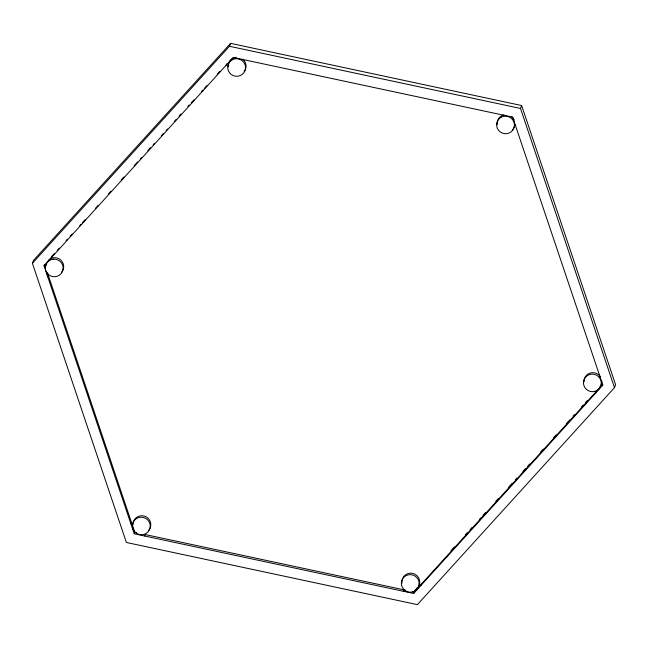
<?xml version="1.0" encoding="UTF-8"?>
<svg xmlns="http://www.w3.org/2000/svg" width="648" height="648" viewBox="0 0 648 648"><rect width="100%" height="100%" fill="white"/><g stroke="black" fill="none" stroke-linecap="round" stroke-linejoin="round"><path stroke-width="0.97" d="M228.315 66.906L228.363 64.606A8.934 8.772 21 0 1 236.188 57.283M514.949 124.57L514.39 126.789A8.934 8.772 21 0 1 513.702 128.158M32.4 263.282L33.518 260.366L230.591 43.359L521.632 105.535L615.6 384.718L614.482 387.634L417.409 604.641L126.368 542.465L32.4 263.282L229.473 46.275L230.591 43.359M44.04 265.769L233.231 57.445L512.633 117.126L602.843 385.147L413.651 593.471L134.249 533.79L44.04 265.769L44.599 264.311L45.538 267.106M50.941 258.179L51.5 256.721L54.529 253.384M51.921 257.094L52.488 255.636M46.859 274.144L47.417 272.687L134.808 532.332L134.249 533.79M47.328 275.546L47.887 274.088M47.798 276.939L48.357 275.481M226.136 65.254L226.695 63.796M130.864 523.738L131.431 522.28M144.731 536.026L145.29 534.568L405.632 590.182M614.482 387.634L520.514 108.451L521.632 105.535M403.169 591.235L403.728 589.777M413.651 593.471L414.769 590.555L417.344 587.72M420.746 585.662L421.305 584.204M595.747 392.955L596.306 391.497M57.251 250.387L59.292 248.135M66.096 240.643L67.457 239.144M70.178 236.147L72.22 233.904M79.704 225.658L81.065 224.159M82.426 222.661L85.147 219.664M95.353 208.421L98.083 205.424M108.289 194.181L111.011 191.184M121.217 179.95L123.938 176.953M134.144 165.71L137.546 161.959M140.268 158.963L141.629 157.464M147.76 150.725L150.482 147.728M153.203 144.731L154.564 143.232M161.368 135.732L163.409 133.488M166.131 130.491L167.492 128.993M174.296 121.5L176.337 119.248M179.059 116.251L181.1 113.999M187.904 106.507L189.273 105.008M191.314 102.765L194.036 99.768M201.52 91.522L202.881 90.023M204.242 88.525L206.963 85.528M217.169 74.285L219.891 71.288M418.64 586.294L420.576 584.164M451.032 550.63L454.418 546.896M465.272 534.94L467.305 532.705M470.019 529.716L472.06 527.472M479.52 519.259L480.873 517.76M482.906 515.525L485.619 512.536M495.801 501.333L498.506 498.344M508.688 487.142L512.074 483.408M515.468 479.674L516.821 478.175M522.928 471.452L525.641 468.464M527.675 466.228L529.716 463.984M540.562 452.037L543.275 449.048M553.449 437.846L556.162 434.857M566.344 423.654L569.73 419.92M573.124 416.186L574.476 414.688M581.264 407.219L583.297 404.976M585.33 402.74L587.371 400.496M602.753 384.394L414.21 592.013L412.306 591.608M229.473 46.275L520.514 108.451M134.808 532.332L136.712 532.737M242.741 59.235L244.353 60.904A8.934 8.772 21 0 1 244.134 71.612M61.455 272.403A8.934 8.772 21 0 0 54.254 257.702L51.97 258.115A8.934 8.772 21 0 0 48.122 260.577M45.878 266.15A8.934 8.772 21 0 1 46.818 262.464M148.57 530.429A8.934 8.772 21 0 0 146.894 517.29A8.934 8.772 21 0 0 133.934 520.49L133.172 522.653A8.934 8.772 21 0 0 133.01 524.937M416.956 588.425A8.934 8.772 21 0 0 419.369 584.569L419.734 582.309A8.934 8.772 21 0 0 410.289 573.18A8.934 8.772 21 0 0 402.011 583.151M601.814 381.024A8.934 8.772 21 0 1 599.586 387.358M584.026 381.875A8.934 8.772 21 0 1 596.905 373.629L598.833 374.941A8.934 8.772 21 0 1 600.356 376.691M513.265 128.79A8.934 8.772 21 0 1 512.236 129.924M497.283 124.691A8.934 8.772 21 0 1 500.54 116.543L502.532 115.385A8.934 8.772 21 0 1 504.006 114.907M511.385 116.47A8.934 8.772 21 0 1 514.261 120.058M227.804 66.064L227.756 68.364A8.934 8.772 21 0 0 239.857 75.719A8.934 8.772 21 0 0 243.794 62.362L242.182 60.693A8.934 8.772 21 0 0 227.804 66.064M419.175 583.767L418.81 586.035A8.934 8.772 21 0 1 403.793 589.397L402.432 587.517A8.934 8.772 21 0 1 408.191 574.849A8.934 8.772 21 0 1 419.175 583.767M514.39 126.028L513.832 128.247A8.934 8.772 21 0 1 500.248 131.957A8.934 8.772 21 0 1 499.981 118.001L501.973 116.843A8.934 8.772 21 0 1 514.39 126.028M133.375 521.948L132.613 524.111A8.934 8.772 21 0 0 144.164 534.349L146.254 533.369A8.934 8.772 21 0 0 147.258 519.469A8.934 8.772 21 0 0 133.375 521.948M53.695 259.168L51.411 259.573A8.934 8.772 21 0 0 48.317 274.46L50.244 275.764A8.934 8.772 21 0 0 62.961 269.811A8.934 8.772 21 0 0 53.695 259.168M595.18 391.279L592.896 391.692A8.934 8.772 21 0 1 583.629 381.04A8.934 8.772 21 0 1 596.346 375.087L598.274 376.399A8.934 8.772 21 0 1 595.18 391.279"/></g></svg>
